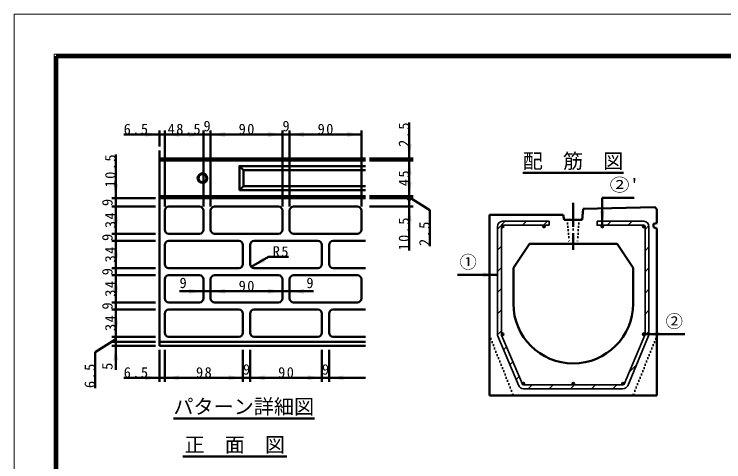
# Model space of a CAD drawing. Units: millimetres, scale not verified, with parts at other scales. Extents: x -2102 to 2102, y -1485 to 1485.
# Drawn here: x -2102 to -323, y 363 to 1485 of the extents above; entities that cross this region are included whole.
import ezdxf
from ezdxf.enums import TextEntityAlignment as Align

# ---------------------------------------------------------------- set-up
doc = ezdxf.new("R2010")
doc.units = ezdxf.units.MM
doc.header["$LTSCALE"] = 5
doc.linetypes.add('DOTTED', pattern=[1.75, 0.25, -1.5])
doc.linetypes.add('LONG_DASHED_DOTTED', pattern=[15.25, 12, -1.5, 0.25, -1.5])
doc.layers.add('0-0_V-nasSTD', color=7, linetype='Continuous', lineweight=35)
doc.layers.add('0-1_0', color=7, linetype='Continuous', lineweight=50)
doc.styles.add('ＭＳ ゴシック', font='')
doc.styles.get('ＭＳ ゴシック').set_extended_font_data('MS Gothic')

msp = doc.modelspace()

# ---------------------------------------------------------------- linework, layer by layer
at = {"layer": '0-0_V-nasSTD', "lineweight": 100}
msp.add_line((-1997.5, 1380), (-1997.5, -1380), dxfattribs=at)
at = {"layer": '0-0_V-nasSTD', "lineweight": 50}
msp.add_line((-627.906, 1024.94), (-627.906, 955.94), dxfattribs=at)
at = {"layer": '0-0_V-nasSTD'}
for p, q in [((-890.906, 946.353), (-871.319, 965.94)), ((-760.906, 965.94), (-877.906, 965.94)), ((-828.286, 955.94), (-818.286, 965.94)), ((-775.253, 955.94), (-765.253, 965.94)), ((-760.906, 965.94), (-760.906, 955.94)), ((-640.906, 965.94), (-523.906, 965.94)), ((-616.154, 955.94), (-606.154, 965.94)), ((-563.121, 955.94), (-553.121, 965.94)), ((-890.906, 952.94), (-890.906, 682.641)), ((-880.906, 952.94), (-880.906, 681.489)), ((-879.883, 955.196), (-875.65, 950.963)), ((-760.906, 955.94), (-877.906, 955.94)), ((-774.501, 955.88), (-770.965, 952.345)), ((-630.826, 953.627), (-627.219, 950.02)), ((-526.109, 954.976), (-521.87, 950.737)), ((-520.906, 945.122), (-511.064, 954.964)), ((-520.906, 952.94), (-520.906, 681.489)), ((-510.906, 683.559), (-510.906, 952.94)), ((-890.906, 893.32), (-880.906, 903.32)), ((-520.906, 892.089), (-510.906, 902.089)), ((-890.906, 840.287), (-880.906, 850.287)), ((-520.906, 839.056), (-510.906, 849.056)), ((-890.906, 787.254), (-880.906, 797.254)), ((-520.906, 786.023), (-510.906, 796.023)), ((-890.906, 734.221), (-880.906, 744.221)), ((-520.906, 732.99), (-510.906, 742.99)), ((-890.832, 681.262), (-880.906, 691.188)), ((-889.879, 677.578), (-837.576, 553.877)), ((-889.879, 677.578), (-889.879, 677.578)), ((-828.381, 557.763), (-880.665, 680.312)), ((-880.665, 680.312), (-880.665, 680.312)), ((-879.086, 685.698), (-875.148, 681.76)), ((-573.431, 557.763), (-521.146, 680.312)), ((-511.92, 678.525), (-564.256, 553.906)), ((-525.384, 685.55), (-521.295, 681.461)), ((-521.589, 679.274), (-510.906, 689.957)), ((-521.146, 680.351), (-521.146, 680.351)), ((-511.92, 678.525), (-511.92, 678.525)), ((-875.497, 643.564), (-868.13, 650.931)), ((-859.738, 606.291), (-852.27, 613.758)), ((-561.052, 586.779), (-542.775, 605.055)), ((-843.978, 569.017), (-836.411, 576.584)), ((-837.576, 553.877), (-837.576, 553.877)), ((-828.381, 557.763), (-828.381, 557.763)), ((-828.381, 557.763), (-828.381, 557.763)), ((-826.013, 561.914), (-822.647, 558.549)), ((-825.621, 555.94), (-576.191, 555.94)), ((-814.022, 545.94), (-804.022, 555.94)), ((-760.989, 545.94), (-750.989, 555.94)), ((-707.956, 545.94), (-697.956, 555.94)), ((-703.758, 559.868), (-699.977, 556.087)), ((-654.923, 545.94), (-644.923, 555.94)), ((-601.89, 545.94), (-591.89, 555.94)), ((-577.968, 561.357), (-573.774, 557.163)), ((-573.431, 557.763), (-573.431, 557.763)), ((-564.256, 553.906), (-564.256, 553.906)), ((-825.603, 545.94), (-576.241, 545.94))]:
    msp.add_line(p, q, dxfattribs=at)
at = {"layer": '0-0_V-nasSTD', "lineweight": 18}
for points in [[(-2102.5, -1485), (-2102.5, 1485), (2102.5, 1485), (2102.5, -1485)], [(-2002.5, -1385), (-2002.5, 1385), (2002.5, 1385), (2002.5, -1385)]]:
    msp.add_lwpolyline(points, close=True, dxfattribs=at)
at = {"layer": '0-0_V-nasSTD', "lineweight": 100}
msp.add_lwpolyline([(1997.5, -1380), (1997.5, 1380), (-1997.5, 1380)], dxfattribs=at)
at = {"layer": '0-0_V-nasSTD'}
msp.add_lwpolyline([(-640.906, 965.94), (-640.906, 955.94), (-523.906, 955.94)], dxfattribs=at)
at = {"layer": '0-0_V-nasSTD', "lineweight": 50}
msp.add_circle((-1111.91, 1023.66), 4, dxfattribs=at)
at = {"layer": '0-0_V-nasSTD'}
for centre in [(-877.906, 952.94), (-773.906, 952.94), (-627.906, 952.94), (-523.906, 952.94), (-877.906, 682.94), (-523.906, 682.94), (-825.621, 558.94), (-700.906, 558.94), (-576.191, 558.94)]:
    msp.add_circle(centre, 3, dxfattribs=at)
for centre, radius, start, end in [((-877.906, 952.94), 13, 90, 180), ((-523.906, 952.94), 13, 0, 90), ((-877.906, 952.94), 3, 90, 180), ((-877.906, 952.94), 3, 90, 180), ((-523.906, 952.94), 3, 0, 90), ((-523.906, 952.94), 3, 0, 90), ((-877.906, 682.641), 13, 180, 202.91963), ((-877.906, 682.641), 13, 180, 202.91963), ((-877.906, 681.489), 3, 180, 203.10504), ((-877.906, 681.489), 3, 180, 203.10504), ((-523.906, 681.489), 3, 336.89496, 0), ((-523.906, 683.559), 13, 337.21925, 0), ((-523.906, 683.559), 13, 357.27086, 0), ((-825.603, 558.94), 13, 202.91963, 270), ((-825.621, 558.94), 3, 203.10504, 270), ((-825.621, 558.94), 3, 203.10504, 270), ((-825.621, 558.94), 3, 203.10504, 270), ((-576.241, 558.94), 13, 270, 337.21925), ((-576.191, 558.94), 3, 270, 336.90127), ((-576.191, 558.94), 3, 270, 336.90127), ((-576.191, 558.94), 3, 270, 336.90127)]:
    msp.add_arc(centre, radius, start, end, dxfattribs=at)
for points in [[(-1773.91, 1177.66), (-1773.91, 1189.66), (-1737.91, 1183.66)], [(-1724.91, 1183.66), (-1688.91, 1177.66), (-1688.91, 1189.66)], [(-1663.91, 1177.66), (-1663.91, 1189.66), (-1627.91, 1183.66)], [(-1609.91, 1183.66), (-1573.91, 1177.66), (-1573.91, 1189.66)], [(-1465.91, 1177.66), (-1465.91, 1189.66), (-1429.91, 1183.66)], [(-1411.91, 1183.66), (-1375.91, 1177.66), (-1375.91, 1189.66)], [(-1267.91, 1177.66), (-1267.91, 1189.66), (-1231.91, 1183.66)], [(-1117.91, 1159.66), (-1111.91, 1123.66), (-1105.91, 1159.66)], [(-1117.91, 1082.66), (-1111.91, 1118.66), (-1105.91, 1082.66)], [(-1853.91, 1059.66), (-1847.91, 1023.66), (-1841.91, 1059.66)], [(-1117.91, 1064.66), (-1111.91, 1028.66), (-1105.91, 1064.66)], [(-1853.91, 966.66), (-1847.91, 1002.66), (-1841.91, 966.66)], [(-1117.91, 966.66), (-1111.91, 1002.66), (-1105.91, 966.66)], [(-633.906, 991.94), (-627.906, 955.94), (-621.906, 991.94)], [(-1853.91, 970.66), (-1847.91, 934.66), (-1841.91, 970.66)], [(-1853.91, 880.66), (-1847.91, 916.66), (-1841.91, 880.66)], [(-1853.91, 884.66), (-1847.91, 848.66), (-1841.91, 884.66)], [(-1507.981, 851.589), (-1479.804, 874.785), (-1473.804, 864.392)], [(-926.906, 825.525), (-926.906, 837.525), (-890.906, 831.525)], [(-1853.91, 794.66), (-1847.91, 830.66), (-1841.91, 794.66)], [(-1853.91, 798.66), (-1847.91, 762.66), (-1841.91, 798.66)], [(-1663.91, 784.402), (-1663.91, 796.402), (-1627.91, 790.402)], [(-1609.91, 790.402), (-1573.91, 784.402), (-1573.91, 796.402)], [(-1465.91, 784.402), (-1465.91, 796.402), (-1429.91, 790.402)], [(-1411.91, 790.402), (-1375.91, 784.402), (-1375.91, 796.402)], [(-1853.91, 708.66), (-1847.91, 744.66), (-1841.91, 708.66)], [(-1853.91, 712.66), (-1847.91, 676.66), (-1841.91, 712.66)], [(-520.906, 682.94), (-484.906, 676.94), (-484.906, 688.94)], [(-1853.91, 617.66), (-1847.91, 653.66), (-1841.91, 617.66)], [(-1773.91, 567.66), (-1773.91, 579.66), (-1737.91, 573.66)], [(-1724.91, 573.66), (-1688.91, 567.66), (-1688.91, 579.66)], [(-1564.91, 567.66), (-1564.91, 579.66), (-1528.91, 573.66)], [(-1510.91, 573.66), (-1474.91, 567.66), (-1474.91, 579.66)], [(-1366.91, 567.66), (-1366.91, 579.66), (-1330.91, 573.66)], [(-1312.91, 573.66), (-1276.91, 567.66), (-1276.91, 579.66)]]:
    msp.add_solid(points, dxfattribs=at)
at = {"layer": '0-1_0'}
for p, q in [((-1111.91, 1213.66), (-1111.91, 1123.66)), ((-1737.91, 1153.66), (-1737.91, 1193.66)), ((-1724.91, 1002.66), (-1724.91, 1193.66)), ((-1627.91, 1002.66), (-1627.91, 1193.66)), ((-1609.91, 1002.66), (-1609.91, 1193.66)), ((-1429.91, 1002.66), (-1429.91, 1193.66)), ((-1411.91, 1002.66), (-1411.91, 1193.66)), ((-1231.91, 1002.66), (-1231.91, 1193.66)), ((-1827.91, 1183.66), (-1737.91, 1183.66)), ((-1737.91, 1183.66), (-1724.91, 1183.66)), ((-1724.91, 1183.66), (-1627.91, 1183.66)), ((-1627.91, 1183.66), (-1609.91, 1183.66)), ((-1609.91, 1183.66), (-1429.91, 1183.66)), ((-1429.91, 1183.66), (-1411.91, 1183.66)), ((-1411.91, 1183.66), (-1231.91, 1183.66)), ((-1737.91, 653.66), (-1737.91, 1143.66)), ((-1847.91, 1133.66), (-1847.91, 1023.66)), ((-1221.91, 1123.66), (-1737.91, 1123.66)), ((-1211.91, 1123.66), (-1101.91, 1123.66)), ((-1111.91, 1123.66), (-1111.91, 1118.66)), ((-1221.91, 1118.66), (-1737.91, 1118.66)), ((-1537.91, 1044.16), (-1537.91, 1104.16)), ((-1211.91, 1118.66), (-1101.91, 1118.66)), ((-1111.91, 1028.66), (-1111.91, 1118.66)), ((-1527.91, 1054.16), (-1527.91, 1094.16)), ((-1221.91, 1094.16), (-1527.91, 1094.16)), ((-827.309, 1087.44), (-574.503, 1087.44)), ((-1527.91, 1054.16), (-1537.91, 1044.16)), ((-1527.91, 1054.16), (-1221.91, 1054.16)), ((-1221.91, 1044.16), (-1537.91, 1044.16)), ((-1747.91, 1023.66), (-1857.91, 1023.66)), ((-1847.91, 1002.66), (-1847.91, 1023.66)), ((-1221.91, 1028.66), (-1737.91, 1028.66)), ((-1221.91, 1023.66), (-1737.91, 1023.66)), ((-1211.91, 1028.66), (-1101.91, 1028.66)), ((-1211.91, 1023.66), (-1101.91, 1023.66)), ((-1111.91, 1023.66), (-1111.91, 1028.66)), ((-1060.375, 993.943), (-1111.91, 1026.16)), ((-1111.91, 1002.66), (-1111.91, 1023.66)), ((-627.906, 1024.94), (-547.906, 1024.94)), ((-1747.91, 1002.66), (-1857.91, 1002.66)), ((-1847.91, 934.66), (-1847.91, 1002.66)), ((-1637.91, 1002.66), (-1714.91, 1002.66)), ((-1599.91, 1002.66), (-1439.91, 1002.66)), ((-1401.91, 1002.66), (-1241.91, 1002.66)), ((-1211.91, 1002.66), (-1101.91, 1002.66)), ((-1111.91, 892.66), (-1111.91, 1002.66)), ((-675.906, 997.44), (-678.406, 969.44)), ((-490.906, 961.455), (-490.906, 996.44)), ((-1724.91, 992.66), (-1724.91, 944.66)), ((-1627.91, 944.66), (-1627.91, 992.66)), ((-1609.91, 992.66), (-1609.91, 944.66)), ((-1429.91, 944.66), (-1429.91, 992.66)), ((-1411.91, 992.66), (-1411.91, 944.66)), ((-1231.91, 992.66), (-1231.91, 944.66)), ((-1060.375, 903.943), (-1060.375, 993.943)), ((-910.906, 529.44), (-910.906, 982.44)), ((-910.906, 982.44), (-725.906, 982.44)), ((-725.906, 982.44), (-723.406, 969.44)), ((-723.406, 969.44), (-678.406, 969.44)), ((-499.906, 959.44), (-490.906, 961.455)), ((-499.906, 951.44), (-499.906, 959.44)), ((-499.906, 951.44), (-490.906, 948.082)), ((-490.906, 529.44), (-490.906, 948.082)), ((-1747.91, 934.66), (-1857.91, 934.66)), ((-1847.91, 916.66), (-1847.91, 934.66)), ((-1714.91, 934.66), (-1637.91, 934.66)), ((-1599.91, 934.66), (-1439.91, 934.66)), ((-1241.91, 934.66), (-1401.91, 934.66)), ((-1747.91, 916.66), (-1857.91, 916.66)), ((-1847.91, 848.66), (-1847.91, 916.66)), ((-1714.91, 916.66), (-1538.91, 916.66)), ((-1340.91, 916.66), (-1500.91, 916.66)), ((-1302.91, 916.66), (-1221.91, 916.66)), ((-810.906, 909.44), (-850.906, 849.44)), ((-810.906, 909.44), (-590.906, 909.44)), ((-590.906, 909.44), (-550.906, 849.44)), ((-1724.91, 858.66), (-1724.91, 906.66)), ((-1528.91, 858.66), (-1528.91, 906.66)), ((-1510.91, 858.66), (-1510.91, 906.66)), ((-1330.91, 858.66), (-1330.91, 906.66)), ((-1312.91, 858.66), (-1312.91, 906.66)), ((-1464.68, 876.589), (-1507.981, 851.589)), ((-1414.68, 876.589), (-1464.68, 876.589)), ((-1747.91, 848.66), (-1857.91, 848.66)), ((-1847.91, 830.66), (-1847.91, 848.66)), ((-1714.91, 848.66), (-1538.91, 848.66)), ((-1500.91, 848.66), (-1340.91, 848.66)), ((-1302.91, 848.66), (-1221.91, 848.66)), ((-850.906, 849.44), (-850.906, 759.44)), ((-550.906, 849.44), (-550.906, 759.44)), ((-1747.91, 830.66), (-1857.91, 830.66)), ((-1847.91, 762.66), (-1847.91, 830.66)), ((-1724.91, 820.66), (-1724.91, 772.66)), ((-1637.91, 830.66), (-1714.91, 830.66)), ((-1627.91, 772.66), (-1627.91, 820.66)), ((-1609.91, 820.66), (-1609.91, 772.66)), ((-1599.91, 830.66), (-1439.91, 830.66)), ((-1429.91, 772.66), (-1429.91, 820.66)), ((-1411.91, 820.66), (-1411.91, 772.66)), ((-1401.91, 830.66), (-1241.91, 830.66)), ((-1231.91, 820.66), (-1231.91, 772.66)), ((-990.906, 831.525), (-890.906, 831.525)), ((-1687.91, 790.402), (-1627.91, 790.402)), ((-1627.91, 790.402), (-1609.91, 790.402)), ((-1609.91, 790.402), (-1429.91, 790.402)), ((-1429.91, 790.402), (-1411.91, 790.402)), ((-1351.91, 790.402), (-1411.91, 790.402)), ((-1747.91, 762.66), (-1857.91, 762.66)), ((-1847.91, 744.66), (-1847.91, 762.66)), ((-1714.91, 762.66), (-1637.91, 762.66)), ((-1599.91, 762.66), (-1439.91, 762.66)), ((-1241.91, 762.66), (-1401.91, 762.66)), ((-1747.91, 744.66), (-1857.91, 744.66)), ((-1724.91, 686.66), (-1724.91, 734.66)), ((-1714.91, 744.66), (-1538.91, 744.66)), ((-1528.91, 686.66), (-1528.91, 734.66)), ((-1510.91, 686.66), (-1510.91, 734.66)), ((-1340.91, 744.66), (-1500.91, 744.66)), ((-1330.91, 686.66), (-1330.91, 734.66)), ((-1312.91, 686.66), (-1312.91, 734.66)), ((-1302.91, 744.66), (-1221.91, 744.66)), ((-1747.91, 676.66), (-1857.91, 676.66)), ((-1714.91, 676.66), (-1538.91, 676.66)), ((-1500.91, 676.66), (-1340.91, 676.66)), ((-1302.91, 676.66), (-1221.91, 676.66)), ((-420.906, 682.94), (-520.906, 682.94)), ((-1899.446, 637.943), (-1847.91, 670.16)), ((-1747.91, 663.66), (-1857.91, 663.66)), ((-1847.91, 653.66), (-1847.91, 663.66)), ((-1221.91, 663.66), (-1737.91, 663.66)), ((-1747.91, 653.66), (-1857.91, 653.66)), ((-1847.91, 593.66), (-1847.91, 653.66)), ((-1737.91, 653.66), (-1221.91, 653.66)), ((-1737.91, 643.66), (-1737.91, 563.66)), ((-1724.91, 643.66), (-1724.91, 563.66)), ((-1528.91, 643.66), (-1528.91, 563.66)), ((-1510.91, 643.66), (-1510.91, 563.66)), ((-1330.91, 643.66), (-1330.91, 563.66)), ((-1312.91, 643.66), (-1312.91, 563.66)), ((-1899.446, 547.943), (-1899.446, 637.943)), ((-1827.91, 573.66), (-1737.91, 573.66)), ((-1737.91, 573.66), (-1724.91, 573.66)), ((-1724.91, 573.66), (-1528.91, 573.66)), ((-1528.91, 573.66), (-1510.91, 573.66)), ((-1510.91, 573.66), (-1330.91, 573.66)), ((-1330.91, 573.66), (-1312.91, 573.66)), ((-1312.91, 573.66), (-1221.91, 573.66)), ((-910.906, 529.44), (-490.906, 529.44)), ((-1703.365, 471.897), (-1349.355, 471.897)), ((-1679.506, 376.38), (-1418.699, 376.38))]:
    msp.add_line(p, q, dxfattribs=at)
at = {"layer": '0-1_0', "linetype": 'LONG_DASHED_DOTTED'}
msp.add_line((-700.906, 1012.44), (-700.906, 894.44), dxfattribs=at)
at = {"layer": '0-1_0', "linetype": 'DOTTED'}
for p, q in [((-715.906, 969.44), (-710.906, 909.44)), ((-685.906, 969.44), (-690.906, 909.44)), ((-910.906, 679.44), (-850.906, 529.44)), ((-490.906, 679.44), (-550.906, 529.44))]:
    msp.add_line(p, q, dxfattribs=at)
at = {"layer": '0-1_0'}
for points in [[(-1527.91, 1094.16), (-1537.91, 1104.16), (-1221.91, 1104.16)], [(-675.906, 997.44), (-495.906, 1001.44), (-490.906, 996.44)], [(-1847.91, 663.66), (-1847.91, 676.66), (-1847.91, 744.66)]]:
    msp.add_lwpolyline(points, dxfattribs=at)
for radius in [12, 10]:
    msp.add_circle((-1630.51, 1074.16), radius, dxfattribs=at)
for centre, radius, start, end in [((-1714.91, 992.66), 10, 90, 180), ((-1637.91, 992.66), 10, 0, 90), ((-1599.91, 992.66), 10, 90, 180), ((-1439.91, 992.66), 10, 0, 90), ((-1401.91, 992.66), 10, 90, 180), ((-1241.91, 992.66), 10, 0, 90), ((-1714.91, 944.66), 10, 180, 270), ((-1637.91, 944.66), 10, 270, 0), ((-1599.91, 944.66), 10, 180, 270), ((-1439.91, 944.66), 10, 270, 0), ((-1401.91, 944.66), 10, 180, 270), ((-1241.91, 944.66), 10, 270, 0), ((-1714.91, 906.66), 10, 90, 180), ((-1538.91, 906.66), 10, 0, 90), ((-1500.91, 906.66), 10, 90, 180), ((-1340.91, 906.66), 10, 0, 90), ((-1302.91, 906.66), 10, 90, 180), ((-1714.91, 858.66), 10, 180, 270), ((-1538.91, 858.66), 10, 270, 0), ((-1500.91, 858.66), 10, 180, 270), ((-1340.91, 858.66), 10, 270, 0), ((-1302.91, 858.66), 10, 180, 270), ((-1714.91, 820.66), 10, 90, 180), ((-1637.91, 820.66), 10, 0, 90), ((-1599.91, 820.66), 10, 90, 180), ((-1439.91, 820.66), 10, 0, 90), ((-1401.91, 820.66), 10, 90, 180), ((-1241.91, 820.66), 10, 0, 90), ((-1714.91, 772.66), 10, 180, 270), ((-1637.91, 772.66), 10, 270, 0), ((-1599.91, 772.66), 10, 180, 270), ((-1439.91, 772.66), 10, 270, 0), ((-1401.91, 772.66), 10, 180, 270), ((-1241.91, 772.66), 10, 270, 0), ((-700.906, 759.44), 150, 180, 270), ((-700.906, 759.44), 150, 270, 0), ((-1714.91, 734.66), 10, 90, 180), ((-1538.91, 734.66), 10, 0, 90), ((-1500.91, 734.66), 10, 90, 180), ((-1340.91, 734.66), 10, 0, 90), ((-1302.91, 734.66), 10, 90, 180), ((-1714.91, 686.66), 10, 180, 270), ((-1538.91, 686.66), 10, 270, 0), ((-1500.91, 686.66), 10, 180, 270), ((-1340.91, 686.66), 10, 270, 0), ((-1302.91, 686.66), 10, 180, 270)]:
    msp.add_arc(centre, radius, start, end, dxfattribs=at)

# ---------------------------------------------------------------- texts
at = {"layer": '0-0_V-nasSTD', "style": 'ＭＳ ゴシック'}
for s, height, p in [('9', 26.39, (-1627.91, 1183.66)), ('9', 26.39, (-1429.91, 1183.66)), ('配\u3000筋\u3000図', 36.95, (-827.309, 1087.44)), ('①', 31.67, (-985.906, 838.525)), ('9', 26.39, (-1687.91, 790.402)), ('9', 26.39, (-1369.91, 790.402)), ('②', 31.67, (-469.106, 689.94)), ('9', 26.39, (-1528.91, 573.66)), ('9', 26.39, (-1330.91, 573.66)), ('パターン詳細図', 36.95, (-1703.365, 471.897)), ('正\u3000面\u3000図', 36.95, (-1675.506, 376.38))]:
    msp.add_text(s, height=height, dxfattribs=at).set_placement(p, align=Align.BOTTOM_LEFT)
at = {"layer": '0-0_V-nasSTD', "style": 'ＭＳ ゴシック', "width": 1.15}
msp.add_text("②'", height=31.67, dxfattribs=at).set_placement((-609.506, 1031.94), align=Align.BOTTOM_LEFT)
at = {"layer": '0-0_V-nasSTD', "style": 'ＭＳ ゴシック'}
for s, p in [('9', (-1847.91, 1004.16)), ('9', (-1847.91, 916.66)), ('9', (-1847.91, 830.66)), ('9', (-1847.91, 744.66)), ('5', (-1847.91, 593.66))]:
    msp.add_text(s, height=26.39, rotation=90, dxfattribs=at).set_placement(p, align=Align.BOTTOM_LEFT)
at = {"layer": '0-0_V-nasSTD', "char_height": 26.39, "attachment_point": 7, "style": 'ＭＳ ゴシック'}
for s, insert in [('\\T1.2;6.5', (-1827.91, 1183.66)), ('\\T1.2;48.5', (-1717.81, 1183.66)), ('\\T1.2;90', (-1539.71, 1183.66)), ('\\T1.2;90', (-1341.71, 1183.66)), ('\\T1.2;R5', (-1454.28, 876.589)), ('\\T1.2;90', (-1539.71, 790.402)), ('\\T1.2;6.5', (-1827.91, 573.66)), ('\\T1.2;98', (-1646.71, 573.66)), ('\\T1.2;90', (-1440.71, 573.66))]:
    msp.add_mtext(s, dxfattribs=dict(at, insert=insert))
at = {"layer": '0-0_V-nasSTD', "char_height": 26.39, "attachment_point": 7, "rotation": 90, "style": 'ＭＳ ゴシック'}
for s, insert in [('\\T1.2;2.5', (-1111.91, 1152.46)), ('\\T1.2;10.5', (-1847.91, 1050.86)), ('\\T1.2;45', (-1111.91, 1053.86)), ('\\T1.2;34', (-1847.91, 948.86)), ('\\T1.2;10.5', (-1111.91, 892.66)), ('\\T1.2;2.5', (-1060.375, 903.943)), ('\\T1.2;34', (-1847.91, 862.86)), ('\\T1.2;34', (-1847.91, 776.86)), ('\\T1.2;34', (-1847.91, 690.86)), ('\\T1.2;6.5', (-1899.446, 547.943))]:
    msp.add_mtext(s, dxfattribs=dict(at, insert=insert))

doc.saveas('drawing.dxf')
